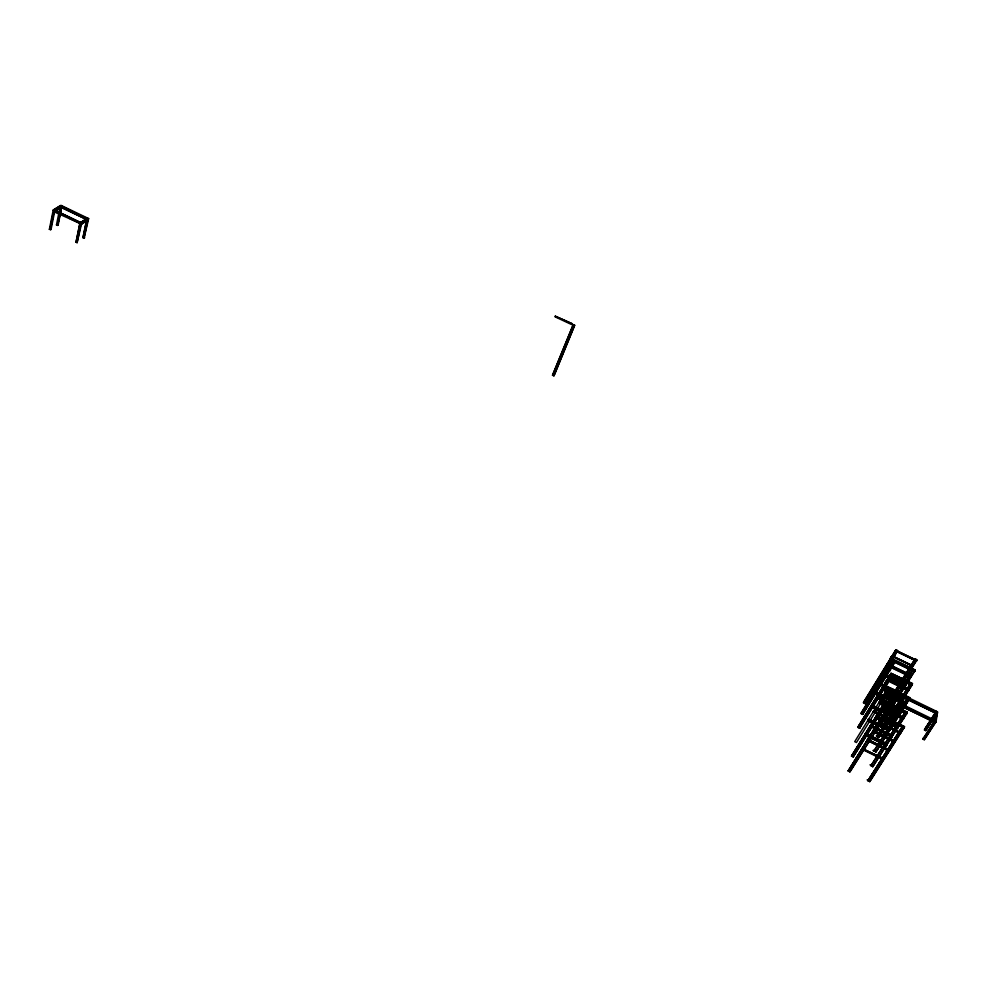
<?xml version="1.0" encoding="UTF-8"?>
<svg xmlns="http://www.w3.org/2000/svg" width="987" height="987" viewBox="0 0 987 987"><rect width="100%" height="100%" fill="white"/><g stroke="black" fill="none" stroke-linecap="round" stroke-linejoin="round"><path stroke-width="1.48" d="M924.239 739.695L936.083 721.768L937.576 711.849L904.548 695.786M934.479 719.856L935.59 712.207M889.929 722.965L901.489 704.002L936.231 720.88L924.301 739.781L922.919 739.103L934.763 721.078L936.268 711.171M936.194 717.833L937.514 712.713L909.878 699.339M927.546 727.222L931.728 720.818L925.806 730.664L924.437 729.985L936.207 712.034M922.993 739.09L934.899 720.276M924.634 729.183L935.491 712.528L924.511 729.985L925.744 730.577L936.675 713.996M903.993 727.925L881.761 717.08M906.597 713.774L884.636 703.089M909.237 699.425L887.535 688.901M911.828 685.397L890.373 675.083M914.332 671.765L893.149 661.537M916.306 661.043L895.32 650.939M869.695 781.618L904.548 726.642L873.322 711.319M907.238 711.96L906.88 713.749L884.895 703.052L885.24 701.375L907.189 712.046M912.457 683.609L912.099 685.348L890.644 674.972L891.027 673.245L912.457 683.609L891.027 673.245M914.974 669.951L914.616 671.653L893.42 661.413L893.803 659.735L914.974 669.951L893.803 659.735M895.912 649.754L863.514 702.275L865.031 703.558L897.602 650.519L895.912 649.754L863.391 702.806L865.093 703.632L897.491 651.038L895.851 649.68L895.591 650.803L916.59 660.92L916.763 659.785L915.085 658.934L887.844 702.436M903.068 719.338L881.181 708.604L903.413 719.178L881.613 707.926L903.524 718.585L903.364 719.252M905.745 704.965L884.118 694.392M908.373 690.9L886.992 680.549M910.927 677.181L889.805 666.965M900.884 732.773L878.775 721.435M906.399 703.089L885.981 693.824M913.357 665.694L913.209 666.311L892.359 655.75M868.486 779.644L868.042 780.791L902.574 726.333L868.066 780.298L867.154 779.853L869.757 781.704L904.437 727.234L873.187 711.96M905.289 712.182L871.139 765.332L870.25 764.888L872.829 766.665L871.163 765.184M907.941 697.858L874.137 750.725L873.261 750.293L875.814 752.032L909.669 698.747L879.343 684.225L879.503 683.609M910.569 683.3L889.238 717.463M913.098 669.63L883.908 716.451M889.855 722.977L901.39 704.866L902.5 698.648M897.442 728.11L875.629 717.475L897.763 728.024L876.061 716.796L875.888 717.463L897.763 728.024M900.156 713.761L878.64 703.213M902.846 699.573L881.564 689.247L903.167 699.462L881.983 688.581L881.823 689.21L903.167 699.462M905.449 685.866L884.438 675.614M907.509 675.022L902.303 672.505M895.172 741.669L873.174 730.368L893.864 740.472M877.653 716.352L897.973 726.901L876.135 716.278M900.823 711.874L879.244 701.486M902.044 706.593L902.871 704.681M902.969 701.695L903.734 697.686L936.836 713.749M902.71 705.545L904.289 696.662M901.328 702.374L900.921 705.026L902.167 705.631L902.834 704.767M891.841 736.882L870.127 726.346M888.349 703.706L897.627 708.222L897.788 707.58M897.899 707.025L876.777 696.254L896.566 706.384M51.151 229.453L49.35 229.366L53.187 210.108M50.362 227.491L51.78 220.039M52.348 217.078L52.928 214.117M60.281 205.802L53.841 209.75L53.582 210.786L57.443 208.405M50.46 229.897L54.186 210.589M51.065 229.453L54.618 211.687M53.643 210.749L62.045 205.827L57.579 225.418L56.469 224.888L60.33 205.728L88.04 219.003L88.62 218.571L60.935 205.296L53.088 210.108L81.057 223.494L88.707 218.571L84.055 238.126L82.945 237.596L86.918 218.472L80.663 222.593L80.033 225.517M57.579 225.418L61.33 206.209M58.171 224.974L61.947 205.827M891.619 714.008L891.792 713.145M886.277 745.654L864.686 734.994M889.139 731.059L867.795 720.633M891.927 716.846L870.83 706.569M894.654 702.978L884.229 697.908M886.931 743.779L865.291 733.292L885.586 743.125M892.988 714.674L893.075 713.823M878.849 737.141L876.209 735.994L878.738 737.708L889.472 720.337M879.861 722.879L881.625 723.175M883.858 712.232L916.738 660.315L895.752 650.199M848.265 770.428L849.93 771.92L883.933 717.882L849.869 771.834L848.129 771.032L882.193 716.389M886.931 702.719L853.175 756.943L851.547 756.128L885.179 701.819L851.547 756.128M889.892 688.531L856.457 742.532L854.705 741.669L888.078 687.655M892.618 674.664L859.541 728.258L892.704 674.652M895.345 661.648L892.988 664.991M53.791 209.676L81.736 223.05L77.097 242.703L75.987 242.16L79.935 222.951L87.596 218.041L86.696 219.57M76.69 241.766L76.073 242.173L80.021 222.951M76.998 240.285L78.491 232.858M77.097 242.703L81.033 223.444L84.24 221.162M879.022 726.05L877.998 727.641M884.957 697.192L883.957 698.759M890.619 669.667L889.632 671.222M868.079 780.199L867.955 780.816L902.649 726.407M908.028 697.377L874.174 750.589M887.683 720.029L877.11 736.29M882.107 711.43L885.401 706.803M871.126 765.764L871.558 764.678M874.137 751.156L874.556 750.071M877.073 736.845L877.492 735.771M884.734 702.559L906.967 713.231M893.272 660.945L914.702 671.172M893.654 660.796L860.96 713.65L862.675 714.489L861.083 713.095L893.691 660.266L914.863 670.481L881.527 723.644M881.44 708.58L903.45 718.746M884.426 694.268L906.128 704.373M884.722 692.664L905.054 702.423M887.264 680.438L887.424 679.796L908.805 690.16L908.657 690.801L887.362 679.944M887.498 679.266L907.682 688.408M890.064 666.842L890.225 666.225L911.359 676.44L911.211 677.057L890.163 666.373M890.447 665.152L910.248 674.713M881.835 706.815L902.365 716.809M892.322 656.133L913.296 665.843M877.616 698.031L907.139 712.552L872.767 766.578L870.275 764.851M881.021 712.996L885.499 706.347M886.819 684.879L887.831 683.201L885.697 682.227L885.87 681.351L885.795 682.214M891.829 660.574L892.816 658.971L890.718 658.021L890.903 657.182L890.817 658.008M84.734 237.682L83.044 237.596L87.004 218.485M84.87 231.316L86.375 223.926M81.514 224.148L87.806 220.113L87.966 219.04M84.055 238.126L88.016 218.966M875.975 725.679L875.777 726.629L877.098 724.076L876.912 724.964M879.109 711.109L878.825 711.997L880.034 709.431L879.849 710.356M881.786 697.772L883.081 695.28L882.909 696.131M887.523 670.259L888.781 667.829L888.608 668.643M889.743 659.624L890.903 657.182M881.884 697.76L881.971 696.871M887.621 670.247L887.695 669.408M889.83 659.612L890.99 657.219M876.801 724.976L876.999 724.026M882.797 696.143L882.983 695.243M888.51 668.655L888.695 667.792M879.948 710.344L880.133 709.48M872.681 731.552L893.371 741.607L874.05 732.231M878.751 702.645L900.539 713.169M886.659 665.016L889.262 666.274M873.224 730.281L893.79 740.99M876.172 716.266L898.084 726.309M884.685 675.564L884.846 674.948L905.782 685.681L884.734 675.49M884.957 674.417L904.771 683.411M870.25 725.741L874.568 727.74M867.548 739.719L888.263 749.219M870.67 725.063L892.371 735.673L871.99 725.741M873.729 710.726L893.938 719.942M879.627 683.066L899.354 692.035M862.033 748.504L882.662 757.967M868.326 719.4L888.337 729.171L868.4 718.906M871.077 706.544L871.237 705.915L892.236 716.747L871.126 706.47M871.484 704.804L892.519 715.143M864.797 734.464L886.647 745.062M873.791 692.911L881.613 696.711M853.175 756.943L886.203 703.99M853.373 756.437L851.46 756.141L885.24 701.905M857.999 726.925L859.603 728.344L857.999 726.925L890.916 673.788L912.358 684.164L897.479 707.691M555.274 316.173L555.015 316.815L571.917 324.711L572.386 323.773L555.274 316.173L572.361 323.847M552.535 375.208L573.089 324.908L574.644 325.266L553.917 375.862L552.535 375.208L573.299 324.6L574.718 325.266L554.139 375.541L552.535 375.208L554.065 375.541M895.591 650.803L916.59 660.92M874.396 691.184L895.172 701.769L875.691 691.813M891.384 667.57L862.626 714.403L895.456 661.117M885.87 681.351L884.685 683.843L885.968 681.388M858.048 727.012L890.977 673.874L857.863 727.493M888.14 687.174L887.794 688.864L909.57 699.314L909.878 697.612L876.53 681.437L881.934 684.645M888.534 701.695L915.085 658.934L916.763 659.785L883.76 712.688M887.251 710.763L913.16 669.704M881.588 723.718L914.764 671.024L893.58 660.796M877.085 736.425L910.631 683.374M892.433 712.725L899.021 702.411M897.96 706.1L900.477 702.226M891.027 717.771L895.197 711.294M878.677 737.622L912.247 684.719L890.805 674.343M890.089 722.176L901.55 704.076M873.174 750.688L874.038 751.058M897.319 717.672L875.814 752.032L909.78 698.179L888.041 687.668M898.96 715.082L909.693 698.191M871.04 765.776L905.375 711.689M872.829 766.665L907.041 713.083L876.185 697.945L885.697 702.423M904.487 726.716L882.316 715.797L848.215 771.02L882.267 716.476L883.933 717.882M75.987 242.16L76.678 241.716M82.945 237.596L83.624 237.151M81.465 224.074L87.757 220.027L60.096 206.801M79.7 224.061L80.391 223.617L53.989 211.749M49.35 229.366L50.053 228.922M56.469 224.888L58.258 224.987M61.823 206.937L55.975 210.527L61.799 206.9L72.582 212.069M75.246 213.328L86.029 218.497M60.022 206.826L87.806 220.113M54.865 210.28L80.576 222.593M56.025 211.934L58.751 213.254M69.546 218.398L79.034 222.976M895.69 650.347L916.676 660.451M890.397 665.238L910.187 674.8M910.137 675.256L887.091 664.288L911.297 676.588M887.029 664.424L893.531 667.57M891.89 667.471L899.688 671.308M912.185 684.867L890.508 674.405L910.582 684.188M885.018 673.961L904.721 683.497M904.672 683.954L881.786 672.9L884.438 674.763M905.819 685.274L881.379 673.553L888.288 676.971M891.051 678.303L900.724 682.992M887.597 678.785L907.633 688.482M888.831 679.92L907.571 688.963M908.743 690.308L887.128 679.858L907.152 689.629M889.978 688.679L876.123 682.091L888.608 688.186M909.607 698.895L879.096 684.262L890.866 690.049M903.043 696.069L907.152 697.982M924.572 706.852L934.245 711.528M903.771 697.587L935.491 712.984M902.155 697.143L882.168 687.557L902.056 697.698M881.922 688.716L903.216 699.055M901.39 704.866L902.649 705.471M934.763 721.078L936.021 721.694M901.316 704.878L936.083 721.768M934.257 721.226L935.516 721.83L934.158 721.238L934.01 722.126L903.376 707.235M900.823 705.039L902.204 705.717M915.517 712.182L924.868 716.71M874.149 692.331L894.999 702.46M903.413 707.148L934.06 722.028M897.726 707.728L876.592 697.278L876.419 697.908L907.09 712.565M880.589 702.139L899.478 711.22M883.155 707.568L902.303 716.883M883.044 708.074L902.254 717.389M884.031 709.406L901.81 718.067M924.572 729.109L925.942 729.775M871.176 706.05L892.285 716.34M873.692 710.739L893.827 720.522M902.463 726.925L904.326 727.826M890.027 722.089L891.397 722.768M923.067 738.202L924.449 738.881M876 716.944L897.812 727.592M878.467 718.277L896.184 726.913M880.009 722.583L899.576 732.132M869.732 719.56L888.448 728.603M868.141 720.115L889.497 730.553M874.63 727.592L870.559 725.605L870.386 726.259L892.162 736.795L877.344 728.912M877.048 728.986L892.199 736.364M867.622 739.214L889.521 750.49L868.881 740.41M863.403 749.17L882.538 758.571M863.366 749.182L882.501 758.571M862.996 749.775L882.107 759.237M900.452 733.39L879.664 723.311L900.452 733.39M912.938 666.373L892.014 656.281L912.938 666.373M900.6 713.021L900.44 713.675L878.886 703.176L879.059 702.534L900.6 713.021M895.061 721.744L894.901 722.398L873.433 711.935L873.606 711.282L895.061 721.744M886.708 744.914L886.548 745.58L864.92 734.994L865.106 734.328L886.708 744.914M889.558 730.392L889.398 731.059L868.029 720.621L868.202 719.967L889.558 730.392M895.061 702.325L894.901 702.941L874.038 692.812L874.211 692.183L895.061 702.325M867.141 740.324L887.708 750.49L867.141 740.324"/></g></svg>
